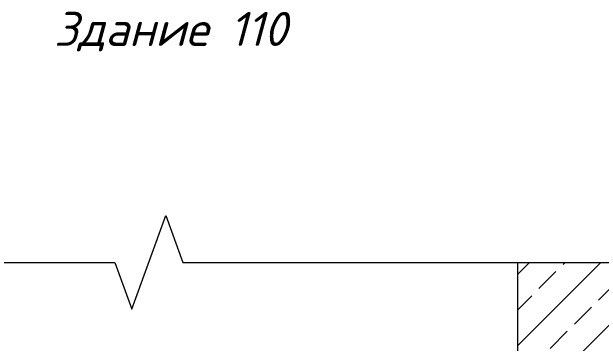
# Model space of a CAD drawing. Header units: millimetres. Extents: x -3689 to 3021565, y -698052 to -604547.
# Drawn here: x 2844964 to 2850167, y -684066 to -681143 of the extents above; entities that cross this region are included whole.
import ezdxf

# ---------------------------------------------------------------- set-up
doc = ezdxf.new("R2010")
doc.units = ezdxf.units.MM
doc.layers.get('0').update_dxf_attribs({"lineweight": 0})
doc.layers.get('Defpoints').update_dxf_attribs({"color": 4})
doc.styles.add('Engex_ISOCPEUR', font='isocpeur.ttf', dxfattribs={"oblique": 15})

msp = doc.modelspace()

# ---------------------------------------------------------------- hatches: boundary and pattern name
h = msp.add_hatch()
h.set_pattern_fill('JIS_STN_2.5', color=256, scale=177.530148)
h.set_pattern_definition([(45, (2717217.3, -238219.34), (-313.83193, 313.83193), []), (45, (2717530.63, -238219.34), (-313.83193, 313.83193), [213.03618, -88.76507])])
h.paths.add_polyline_path([(2849429.6081, -683352.3723), (2850929.6081, -683352.3723), (2850929.6081, -689434.963), (2849429.6081, -689434.963)])

# ---------------------------------------------------------------- linework, layer by layer
msp.add_lwpolyline([(2841053.2689, -683352.3723), (2845875.0508, -683352.3723), (2846025.0508, -683764.494), (2846325.0508, -682940.2507), (2846475.0508, -683352.3723), (2851415.06, -683352.3723)])
at = {"color": 7}
msp.add_lwpolyline([(2849429.6081, -683352.3723), (2850929.6081, -683352.3723), (2850929.6081, -689434.963), (2849429.6081, -689434.963)], close=True, dxfattribs=at)

# ---------------------------------------------------------------- texts
at = {"layer": 'Defpoints', "insert": (2846365.3634, -681317.7265), "char_height": 300, "width": 11408.554495, "attachment_point": 5, "style": 'Engex_ISOCPEUR'}
msp.add_mtext('Здание 110', dxfattribs=at)

doc.saveas('drawing.dxf')
